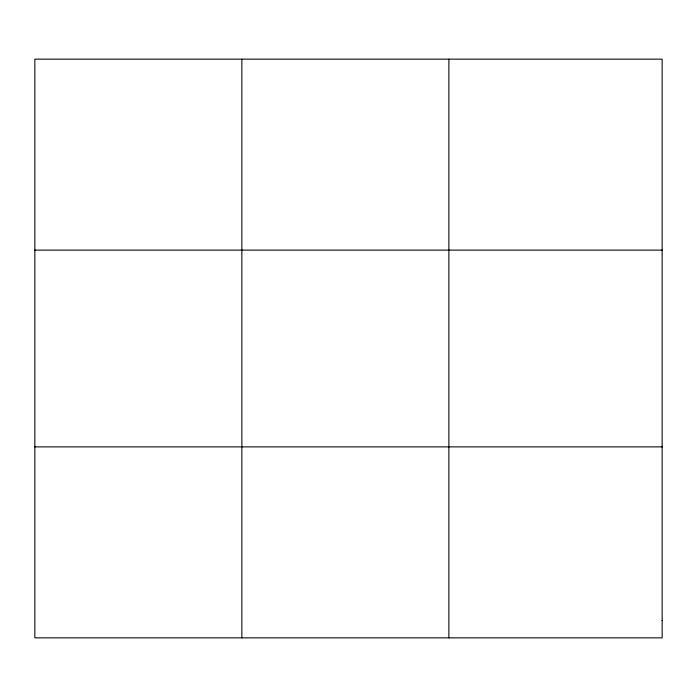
<?xml version="1.0" encoding="UTF-8"?>
<svg xmlns="http://www.w3.org/2000/svg" width="697" height="697" viewBox="0 0 697 697"><rect width="100%" height="100%" fill="white"/><g stroke="black" fill="none" stroke-linecap="round" stroke-linejoin="round"><path stroke-width="1.05" d="M241.859 59.149L241.859 637.851M448.868 59.149L448.868 637.851M34.85 250.118L662.15 250.118M34.85 446.882L662.15 446.882M662.15 620.496L662.15 637.851L34.85 637.851L34.85 59.149L662.15 59.149L662.15 620.496"/></g></svg>
